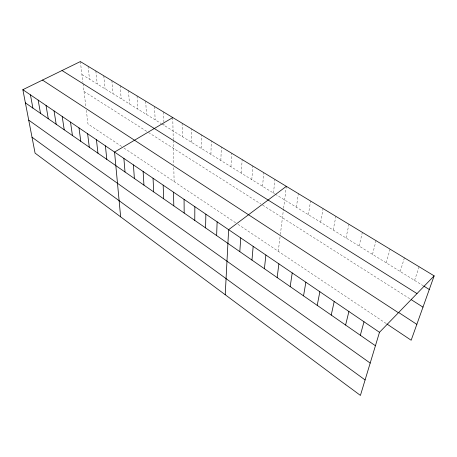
<?xml version="1.0" encoding="UTF-8"?>
<svg xmlns="http://www.w3.org/2000/svg" width="457" height="457" viewBox="0 0 457 457"><rect width="100%" height="100%" fill="white"/><g stroke="black" fill="none" stroke-linecap="round" stroke-linejoin="round"><path stroke-width="0.34" stroke-dasharray="2.29 1.71" d="M191.632 142.407L191.654 128.994M201.183 148.319L201.366 134.872M210.923 154.346L211.265 140.87M220.845 160.487L221.359 146.983M230.962 166.748L231.653 153.221M241.279 173.134L242.159 159.579M251.796 179.647L252.87 166.068M262.529 186.285L263.798 172.689M273.475 193.06L274.954 179.447M278.267 251.293L280.107 236.503M280.358 234.481L283.529 208.952M283.614 208.261L286.339 186.342M296.399 207.25L298.324 193.597M308.401 214.676L310.566 201.011M320.665 222.268L323.082 208.592M333.199 230.025L335.878 216.344M346.006 237.954L348.965 224.267M359.111 246.06L362.35 232.379M372.506 254.355L376.042 240.673M386.211 262.838L390.061 249.162M400.235 271.515L404.411 257.851M414.59 280.398L419.103 266.751M81.923 74.502L161.053 123.481M161.647 123.847L274.651 193.791M275.24 194.151L423.405 285.859M84.008 91.457L147.32 131.742M148.462 132.467L260.873 203.993M262.655 205.124L409.929 298.832M121.665 146.486L87.99 123.956L86.31 110.24M124.03 148.074L236.829 223.564M237.96 224.318L386.371 323.642M80.341 61.575L82.894 82.403M83.06 83.762L85.979 107.566M88.024 66.231L89.515 79.204M95.844 70.961L97.227 83.979M103.796 75.782L105.076 88.835M111.891 80.683L113.062 93.776M120.128 85.67L121.185 98.803M128.508 90.749L129.445 103.916M137.043 95.919L137.86 109.126M145.732 101.18L146.423 114.421M154.58 106.538L155.134 119.82M163.589 111.994L164.012 125.309M172.769 117.558L173.232 139.716M173.249 140.379L173.757 164.851M173.814 167.588L174.111 181.589M182.12 123.219L182.252 136.603"/><path stroke-width="0.69" d="M194.768 220.394L194.848 206.695M205.581 227.9L205.867 214.19M216.629 235.566L217.126 221.851M225.221 294.736L228.637 229.682L286.339 186.342M239.805 251.647L240.765 237.931M251.967 260.084L253.172 246.374M264.409 268.716L265.883 255.017M277.148 277.553L278.89 263.866M290.184 286.602L292.217 272.932M303.539 295.868L305.87 282.22M317.215 305.356L319.86 291.737M331.228 315.084L334.204 301.5M345.595 325.047L348.914 311.503M360.322 335.267L364.001 321.768M434.15 275.862L379.487 332.302L360.424 395.425L35.08 153.129L22.85 89.686L80.341 61.575L434.15 275.862L411.169 340.237L386.942 324.024M172.769 117.558L114.553 152.067L120.642 216.852M423.993 286.219L429.283 289.498M62.032 70.527L416.99 293.577M411.117 299.586L422.982 307.138M398.338 312.28L416.835 324.361M42.495 80.078L398.43 312.742M22.85 89.686L379.487 332.302M25.392 102.876L375.426 345.749M28.722 120.14L370.193 363.081M32.013 137.209L365.097 379.95M30.436 94.845L32.887 108.075M38.16 100.1L40.513 113.365M46.026 105.453L48.276 118.751M54.04 110.902L56.182 124.241M62.198 116.455L64.231 129.828M70.515 122.11L72.434 135.518M78.987 127.874L80.786 141.31M87.624 133.747L89.298 147.217M96.421 139.739L97.975 153.238M105.401 145.84L106.812 159.367M123.887 158.419L125.018 171.998M133.41 164.897L134.387 178.504M143.127 171.512L143.949 185.136M153.049 178.259L153.701 191.9M163.172 185.148L163.652 198.806M173.511 192.18L173.809 205.856M184.068 199.361L184.177 213.048"/></g></svg>
